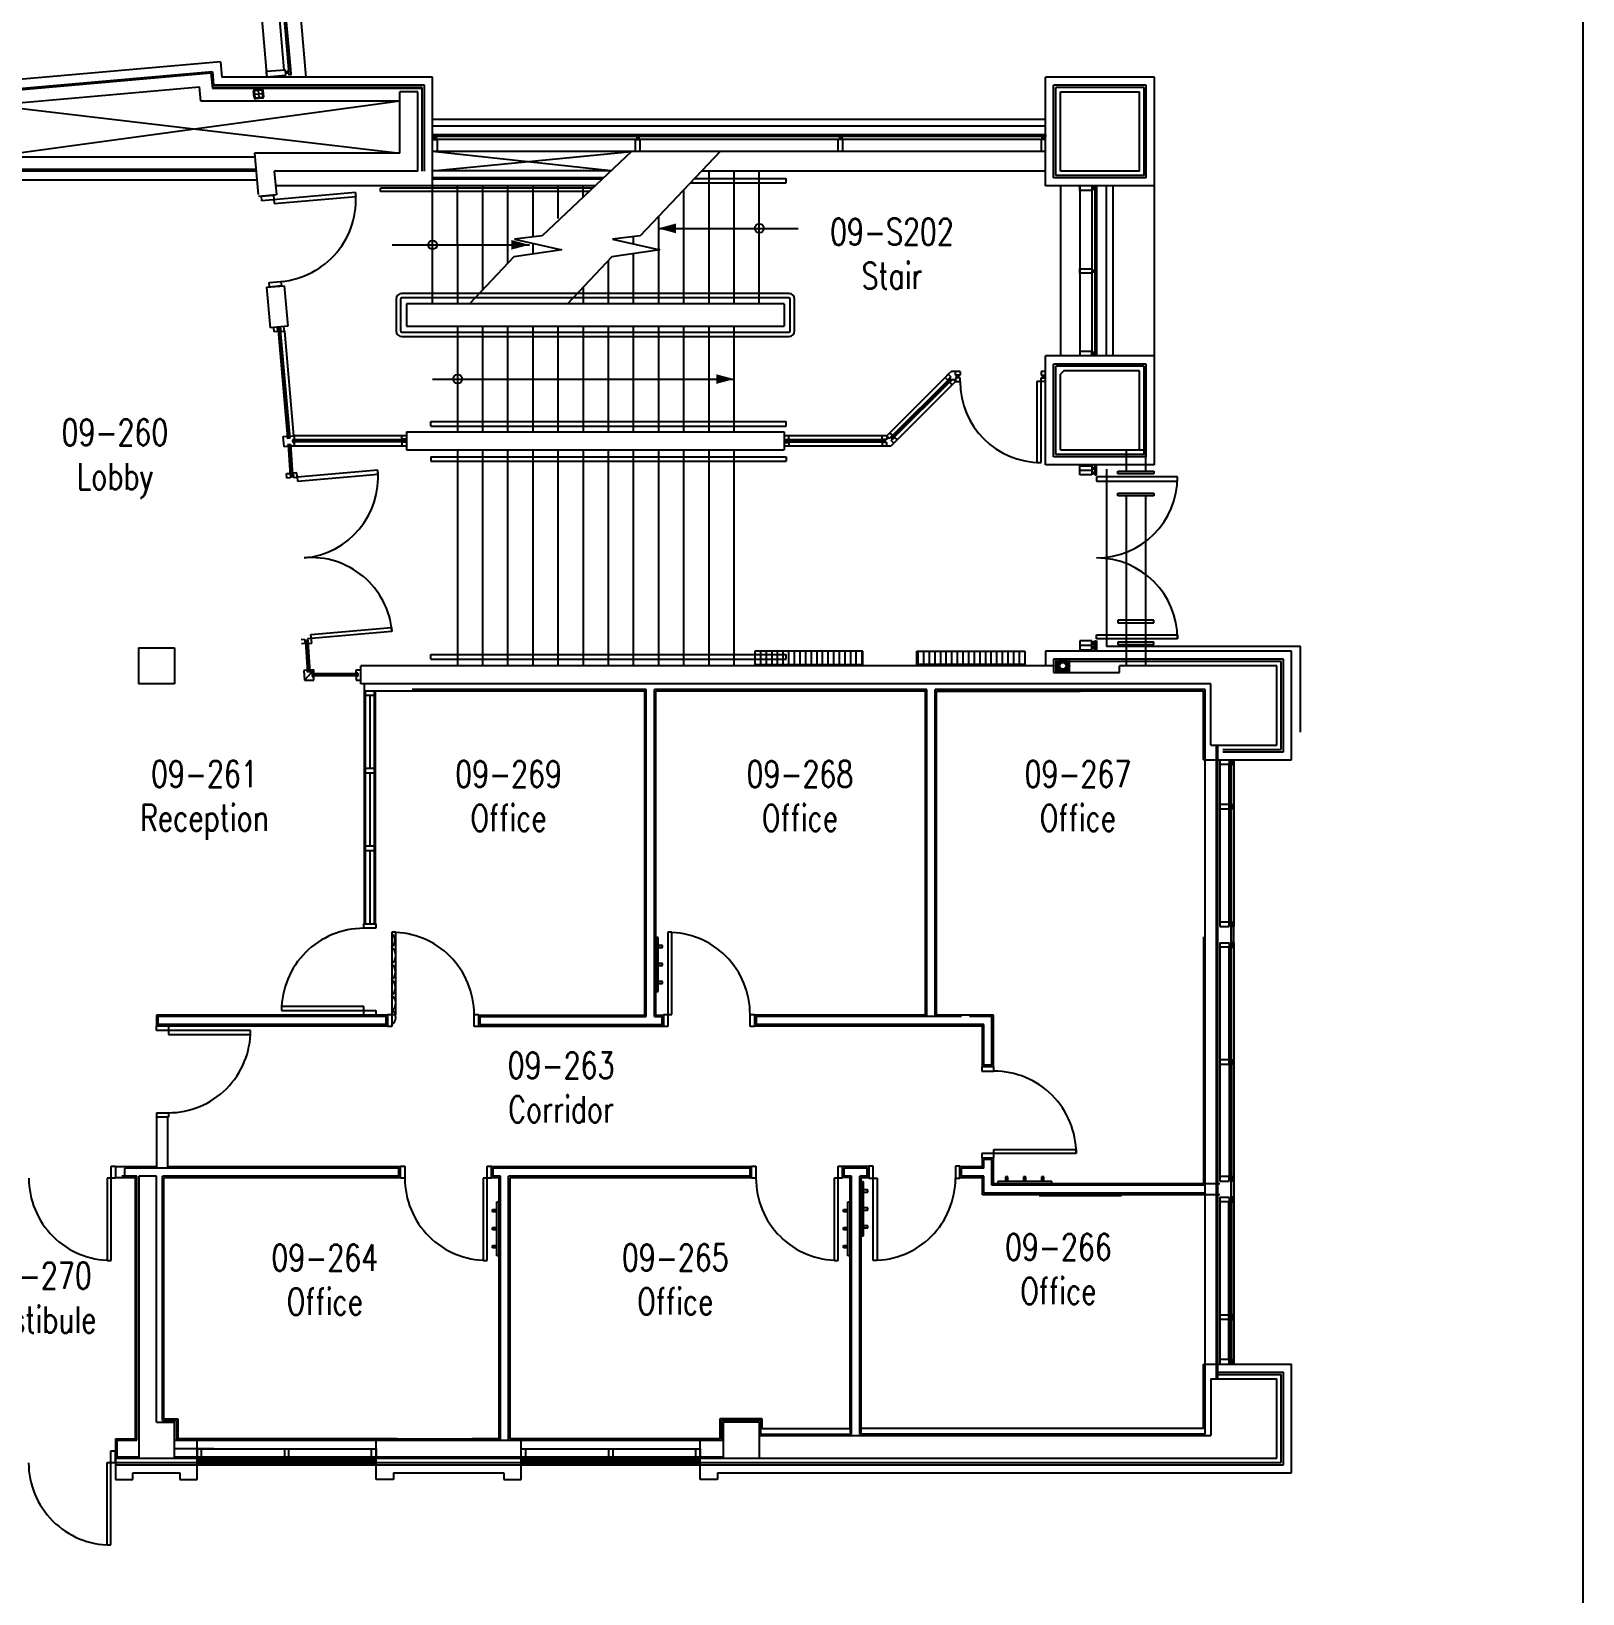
# Model space of a CAD drawing. Extents: x 11182 to 734459, y -1391328 to 152085.
# Drawn here: x 253243 to 270490, y -944447 to -927080 of the extents above; entities that cross this region are included whole.
import ezdxf
from ezdxf.enums import TextEntityAlignment as Align

# ---------------------------------------------------------------- set-up
doc = ezdxf.new("R2010")
doc.units = 0
doc.header["$LTSCALE"] = 500
doc.header["$MEASUREMENT"] = 0
doc.layers.add('0_Defpoints', color=106, linetype='CONTINUOUS', plot=False)
for name, color, linetype in [('0_room_data', 7, 'CONTINUOUS'), ('1_Wall_Exist', 251, 'CONTINUOUS'), ('3_Text', 7, 'CONTINUOUS')]:
    doc.layers.add(name, color=color, linetype=linetype)
doc.styles.add('1_200', font='simplex.shx', dxfattribs={"width": 0.75, "height": 460})

# ---------------------------------------------------------------- blocks, each defined once
blk = doc.blocks.new('room_data')
at = {"layer": '3_Text', "style": '1_200', "width": 0.75}
for tag, p in [('ROOMNUM', (0, 0)), ('ROOMUSE', (0, -575))]:
    blk.add_attdef(tag, text='', height=345, dxfattribs=at).set_placement(p, align=Align.MIDDLE_CENTER)

msp = doc.modelspace()

# ---------------------------------------------------------------- linework, layer by layer
at = {"layer": '0_Defpoints'}
msp.add_lwpolyline([(185465, -910295), (270490, -910295), (270490, -964525), (185465, -964525)], close=True, dxfattribs=at)
at = {"layer": '1_Wall_Exist'}
for p, q in [((255400, -922317), (255862, -927589)), ((255596, -922319), (256051, -927508)), ((255649, -922314), (256104, -927504)), ((255668, -922313), (256123, -927502)), ((255831, -922280), (256296, -927589)), ((255347, -927421), (252529, -927668)), ((255347, -927421), (255362, -927589)), ((255256, -927530), (252637, -927759)), ((255241, -927547), (252654, -927773)), ((255241, -927547), (255256, -927717)), ((255256, -927530), (255269, -927679)), ((257704, -927589), (255362, -927589)), ((255857, -927525), (256066, -927507)), ((255863, -927589), (255857, -927525)), ((256071, -927570), (255863, -927589)), ((256066, -927507), (256071, -927570)), ((256068, -927531), (256106, -927527)), ((256070, -927547), (256107, -927543)), ((256104, -927504), (256123, -927502)), ((256110, -927567), (256104, -927504)), ((256129, -927565), (256110, -927567)), ((256123, -927502), (256129, -927565)), ((257704, -928799), (257704, -927589)), ((264518, -928799), (264518, -927589)), ((265728, -927589), (264518, -927589)), ((265728, -931899), (265728, -927589)), ((252806, -927901), (255114, -927699)), ((255127, -927857), (255114, -927699)), ((257589, -927704), (255255, -927704)), ((257589, -927717), (255256, -927717)), ((257614, -927679), (255269, -927679)), ((255722, -927818), (255715, -927743)), ((255731, -927818), (255724, -927743)), ((255727, -927729), (255803, -927722)), ((255728, -927738), (255803, -927731)), ((255728, -927780), (255811, -927773)), ((255766, -927735), (255773, -927818)), ((255808, -927735), (255815, -927810)), ((255817, -927735), (255824, -927810)), ((257339, -928434), (257339, -927754)), ((257539, -927754), (257339, -927754)), ((257539, -928634), (257539, -927754)), ((257589, -928634), (257589, -927704)), ((257614, -928634), (257614, -927679)), ((264608, -928709), (264608, -927679)), ((265638, -927679), (264608, -927679)), ((264633, -928684), (264633, -927704)), ((265613, -927704), (264633, -927704)), ((264683, -928634), (264683, -927754)), ((264683, -927754), (265563, -927754)), ((265563, -928634), (265563, -927754)), ((265613, -928684), (265613, -927704)), ((265638, -928709), (265638, -927679)), ((252806, -927901), (257339, -928434)), ((257339, -927857), (252855, -928468)), ((257339, -927857), (255127, -927857)), ((255811, -927815), (255736, -927822)), ((255811, -927824), (255736, -927831)), ((264518, -928062), (257704, -928062)), ((264518, -928135), (257704, -928135)), ((264518, -928231), (257704, -928231)), ((257754, -928231), (257704, -928231)), ((264518, -928250), (257704, -928250)), ((264518, -928284), (257704, -928284)), ((257704, -928284), (257754, -928284)), ((257722, -928284), (257722, -928250)), ((257735, -928250), (257735, -928284)), ((257742, -928255), (257742, -928261)), ((257742, -928274), (257742, -928280)), ((257743, -928261), (257743, -928274)), ((257754, -928250), (257754, -928231)), ((257754, -928284), (257754, -928416)), ((260009, -928231), (259959, -928231)), ((259959, -928231), (259959, -928250)), ((259959, -928284), (260009, -928284)), ((259959, -928416), (259959, -928284)), ((259977, -928284), (259977, -928250)), ((259990, -928250), (259990, -928284)), ((259996, -928255), (259996, -928261)), ((259996, -928274), (259996, -928280)), ((259997, -928261), (259997, -928274)), ((260009, -928250), (260009, -928231)), ((260009, -928284), (260009, -928416)), ((262213, -928231), (262213, -928250)), ((262213, -928416), (262213, -928284)), ((262232, -928284), (262232, -928250)), ((262244, -928250), (262244, -928284)), ((262251, -928255), (262251, -928261)), ((262251, -928274), (262251, -928280)), ((262252, -928261), (262252, -928274)), ((262263, -928250), (262263, -928231)), ((262263, -928284), (262263, -928416)), ((264468, -928250), (264468, -928231)), ((264468, -928284), (264468, -928416)), ((264479, -928261), (264479, -928274)), ((264480, -928255), (264480, -928261)), ((264480, -928274), (264480, -928280)), ((264487, -928250), (264487, -928284)), ((264499, -928284), (264499, -928250)), ((264518, -928231), (264518, -928250)), ((264518, -928416), (264518, -928284)), ((255726, -928434), (255767, -928893)), ((257339, -928434), (255726, -928434)), ((264518, -928416), (257704, -928416)), ((257754, -928416), (257704, -928416)), ((259686, -928633), (257704, -928417)), ((257704, -928633), (259917, -928417)), ((259917, -928417), (258921, -929352)), ((260009, -928416), (259959, -928416)), ((260900, -928417), (260011, -929353)), ((255752, -928634), (252713, -928634)), ((255752, -928618), (252728, -928618)), ((255730, -928478), (252856, -928478)), ((257539, -928634), (255945, -928634)), ((255945, -928634), (255968, -928899)), ((259686, -928633), (257704, -928633)), ((264518, -928634), (260694, -928634)), ((260778, -930109), (260778, -928634)), ((261057, -930109), (261057, -928634)), ((261336, -930109), (261336, -928634)), ((265563, -928634), (264683, -928634)), ((255753, -928734), (252622, -928734)), ((259510, -928799), (255959, -928799)), ((259605, -928710), (257704, -928710)), ((259591, -928723), (257704, -928723)), ((257704, -930109), (257704, -928799)), ((257984, -930109), (257983, -928799)), ((258263, -929951), (258263, -928799)), ((258542, -929656), (258542, -928799)), ((258821, -929365), (258821, -928799)), ((259101, -929162), (259101, -928799)), ((259380, -928921), (259380, -928799)), ((260569, -928766), (261636, -928766)), ((260616, -928716), (261636, -928716)), ((261636, -928766), (261636, -928716)), ((265728, -928799), (264518, -928799)), ((265638, -928709), (264608, -928709)), ((265613, -928684), (264633, -928684)), ((264683, -928799), (264683, -930689)), ((264900, -928799), (264900, -930689)), ((264900, -928849), (264900, -928799)), ((265033, -928799), (265033, -930682)), ((265033, -928799), (265033, -928849)), ((265033, -928817), (265066, -928817)), ((265066, -928799), (265066, -930658)), ((265066, -928799), (265066, -928849)), ((265085, -928799), (265085, -930689)), ((265085, -928799), (265085, -930689)), ((265085, -928849), (265085, -928799)), ((265194, -928799), (265194, -930689)), ((265267, -928799), (265267, -930689)), ((255968, -928899), (255769, -928916)), ((255802, -928913), (255935, -928901)), ((255806, -928963), (255802, -928913)), ((256849, -928871), (255806, -928963)), ((255935, -928901), (255943, -928996)), ((255943, -928996), (256853, -928916)), ((256853, -928916), (256849, -928871)), ((259484, -928823), (257124, -928823)), ((257124, -928862), (257124, -928823)), ((259442, -928862), (257124, -928862)), ((260498, -930109), (260498, -928840)), ((265033, -928849), (264900, -928849)), ((265066, -928830), (265033, -928830)), ((265042, -928836), (265036, -928836)), ((265055, -928837), (265042, -928837)), ((265061, -928836), (265055, -928836)), ((265066, -928849), (265085, -928849)), ((260219, -930109), (260219, -929134)), ((260219, -929271), (261770, -929271)), ((257254, -929454), (258781, -929454)), ((259141, -929508), (258608, -929587)), ((258921, -929352), (258616, -929390)), ((258616, -929390), (259141, -929508)), ((258821, -929556), (258821, -929436)), ((260231, -929509), (259698, -929588)), ((260011, -929353), (259706, -929391)), ((259706, -929391), (260231, -929509)), ((259939, -929443), (259939, -929362)), ((258608, -929587), (258113, -930109)), ((259698, -929588), (259204, -930109)), ((259660, -930109), (259660, -929628)), ((259939, -930109), (259939, -929552)), ((255886, -929873), (256018, -929862)), ((256018, -929862), (256023, -929911)), ((264900, -929769), (264900, -929719)), ((264900, -929719), (265033, -929719)), ((265033, -929769), (264900, -929769)), ((265033, -929719), (265033, -929769)), ((265033, -929737), (265066, -929737)), ((265066, -929750), (265033, -929750)), ((265042, -929756), (265036, -929756)), ((265055, -929757), (265042, -929757)), ((265061, -929756), (265055, -929756)), ((265085, -929719), (265066, -929719)), ((265066, -929719), (265066, -929769)), ((265066, -929769), (265085, -929769)), ((265085, -929769), (265085, -929719)), ((255857, -929926), (256056, -929909)), ((255857, -929926), (255897, -930376)), ((255890, -929923), (255886, -929873)), ((256023, -929911), (255890, -929923)), ((256056, -929909), (256096, -930359)), ((261664, -929994), (257364, -929994)), ((259381, -930109), (259381, -929923)), ((257299, -930059), (257299, -930409)), ((257349, -930059), (257349, -930409)), ((261664, -930044), (257364, -930044)), ((261614, -930109), (257414, -930109)), ((257414, -930109), (257414, -930359)), ((261614, -930109), (261614, -930359)), ((261679, -930409), (261679, -930059)), ((261729, -930409), (261729, -930059)), ((256096, -930359), (255897, -930376)), ((255943, -930422), (255939, -930372)), ((255978, -930369), (255982, -930419)), ((256013, -930385), (255980, -930387)), ((256011, -930366), (256016, -930416)), ((256014, -930397), (256013, -930385)), ((256057, -930412), (256052, -930362)), ((257414, -930359), (261614, -930359)), ((257984, -931534), (257984, -930359)), ((258263, -931534), (258263, -930359)), ((258542, -931534), (258542, -930359)), ((258822, -931534), (258822, -930359)), ((259101, -931534), (259101, -930359)), ((259381, -931534), (259381, -930359)), ((259660, -931534), (259660, -930359)), ((259939, -931534), (259939, -930359)), ((260219, -931534), (260219, -930359)), ((260498, -931534), (260498, -930359)), ((260778, -931534), (260778, -930359)), ((261056, -931534), (261056, -930359)), ((255982, -930419), (255943, -930422)), ((255980, -930387), (255981, -930400)), ((255981, -930400), (256014, -930397)), ((255986, -930406), (255992, -930405)), ((255986, -930406), (256090, -931600)), ((255992, -930406), (256005, -930405)), ((255992, -930406), (256097, -931600)), ((256005, -930404), (256011, -930404)), ((256005, -930405), (256109, -931599)), ((256011, -930404), (256116, -931598)), ((256016, -930416), (256057, -930412)), ((256057, -930412), (256158, -931576)), ((257364, -930424), (261664, -930424)), ((257364, -930474), (261664, -930474)), ((265728, -930689), (264518, -930689)), ((264518, -931899), (264518, -930689)), ((265033, -930639), (264900, -930639)), ((264900, -930639), (264900, -930689)), ((265033, -930689), (265033, -930639)), ((265066, -930657), (265033, -930657)), ((265033, -930670), (265066, -930670)), ((265042, -930651), (265036, -930651)), ((265055, -930650), (265042, -930650)), ((265061, -930651), (265055, -930651)), ((265066, -930689), (265066, -930639)), ((265066, -930639), (265085, -930639)), ((265085, -930639), (265085, -930689)), ((263435, -930895), (262753, -931577)), ((263402, -930928), (263437, -930893)), ((263437, -930893), (263471, -930860)), ((263437, -930893), (263466, -930922)), ((263568, -930860), (263471, -930860)), ((263518, -930901), (263518, -930860)), ((263568, -930901), (263518, -930901)), ((263530, -930910), (263530, -930904)), ((263536, -930934), (263536, -930901)), ((263549, -930901), (263549, -930934)), ((263568, -930860), (263568, -930901)), ((264518, -930860), (264468, -930860)), ((264468, -930860), (264468, -930901)), ((264468, -930901), (264518, -930901)), ((264486, -930901), (264486, -930934)), ((264499, -930934), (264499, -930901)), ((264608, -931809), (264608, -930779)), ((265638, -930779), (264608, -930779)), ((264633, -931784), (264633, -930804)), ((265613, -930804), (264633, -930804)), ((264721, -930854), (264683, -930892)), ((264683, -931734), (264683, -930892)), ((265563, -930854), (264721, -930854)), ((265563, -931734), (265563, -930854)), ((265613, -931784), (265613, -930804)), ((265638, -931809), (265638, -930779)), ((257704, -930946), (261057, -930946)), ((263518, -930974), (262800, -931691)), ((263442, -930951), (262811, -931582)), ((263446, -930955), (262815, -931587)), ((263455, -930964), (262824, -931595)), ((263460, -930969), (262829, -931600)), ((263431, -930957), (263402, -930928)), ((263466, -930922), (263431, -930957)), ((263446, -930955), (263442, -930951)), ((263444, -930944), (263453, -930935)), ((263468, -930968), (263444, -930944)), ((263455, -930965), (263446, -930956)), ((263453, -930935), (263477, -930959)), ((263490, -930946), (263455, -930981)), ((263460, -930969), (263455, -930964)), ((263455, -930981), (263482, -931009)), ((263482, -931009), (263518, -930974)), ((263518, -930974), (263490, -930946)), ((263568, -930934), (263518, -930934)), ((263518, -930934), (263518, -930974)), ((263518, -930974), (263568, -930974)), ((263529, -930923), (263529, -930910)), ((263530, -930929), (263530, -930923)), ((263568, -930974), (263568, -930934)), ((264518, -930974), (264423, -930974)), ((264423, -930974), (264423, -931874)), ((264468, -930934), (264518, -930934)), ((264468, -931874), (264468, -930934)), ((257684, -931469), (257684, -931419)), ((257684, -931419), (261636, -931419)), ((261636, -931469), (261636, -931419)), ((256045, -931586), (256086, -931582)), ((256055, -931700), (256045, -931586)), ((256086, -931582), (256087, -931601)), ((256087, -931601), (256121, -931598)), ((256109, -931598), (256097, -931599)), ((256116, -931598), (256109, -931599)), ((256119, -931579), (256158, -931576)), ((256121, -931598), (256119, -931579)), ((257414, -931576), (256158, -931576)), ((256168, -931617), (256168, -931576)), ((257364, -931615), (257364, -931576)), ((257414, -931534), (257414, -931734)), ((257414, -931534), (261614, -931534)), ((257684, -931469), (261636, -931469)), ((261614, -931534), (261614, -931734)), ((262753, -931577), (261614, -931577)), ((261664, -931618), (261664, -931577)), ((262703, -931617), (262703, -931577)), ((262753, -931577), (262781, -931605)), ((262753, -931577), (262753, -931617)), ((262781, -931605), (262816, -931570)), ((262816, -931570), (262788, -931542)), ((262794, -931592), (262803, -931583)), ((262818, -931616), (262794, -931592)), ((262803, -931583), (262827, -931607)), ((262804, -931629), (262840, -931594)), ((262811, -931582), (262815, -931587)), ((262816, -931586), (262825, -931595)), ((262824, -931595), (262829, -931600)), ((262840, -931594), (262869, -931623)), ((256094, -931696), (256055, -931700)), ((256126, -931675), (256092, -931678)), ((256092, -931678), (256094, -931696)), ((256098, -931677), (256121, -932013)), ((256116, -931677), (256104, -931678)), ((256105, -931678), (256127, -932013)), ((256117, -931676), (256140, -932012)), ((256124, -931675), (256146, -932011)), ((256127, -931693), (256126, -931675)), ((256168, -931690), (256127, -931693)), ((256168, -931617), (256150, -931617)), ((256150, -931617), (256150, -931650)), ((257376, -931620), (256150, -931620)), ((257375, -931626), (256150, -931626)), ((257375, -931639), (256150, -931639)), ((257376, -931645), (256150, -931645)), ((256150, -931650), (256168, -931650)), ((256151, -931639), (256151, -931626)), ((256168, -931690), (256168, -931650)), ((257414, -931690), (256168, -931690)), ((256168, -931690), (256168, -931690)), ((256168, -931690), (256168, -931690)), ((257414, -931615), (257364, -931615)), ((257414, -931649), (257364, -931649)), ((257364, -931649), (257364, -931690)), ((257375, -931626), (257375, -931639)), ((257376, -931620), (257376, -931626)), ((257376, -931639), (257376, -931645)), ((257383, -931615), (257383, -931649)), ((257395, -931649), (257395, -931615)), ((257414, -931734), (261614, -931734)), ((257984, -934134), (257984, -931734)), ((258263, -934134), (258263, -931734)), ((258542, -934134), (258542, -931734)), ((258822, -934134), (258822, -931734)), ((259101, -934134), (259101, -931734)), ((259381, -934134), (259381, -931734)), ((259660, -934134), (259660, -931734)), ((259939, -934134), (259939, -931734)), ((260219, -934134), (260219, -931734)), ((260498, -934134), (260498, -931734)), ((260778, -934134), (260778, -931734)), ((261056, -934134), (261056, -931734)), ((261614, -931618), (261664, -931618)), ((261614, -931652), (261664, -931652)), ((262800, -931691), (261614, -931691)), ((261633, -931618), (261633, -931652)), ((261645, -931652), (261645, -931618)), ((262715, -931622), (261652, -931622)), ((261652, -931628), (261652, -931622)), ((262714, -931628), (261652, -931628)), ((262714, -931641), (261652, -931641)), ((261652, -931647), (261652, -931641)), ((262715, -931647), (261652, -931647)), ((261653, -931641), (261653, -931628)), ((261664, -931652), (261664, -931691)), ((262753, -931617), (262703, -931617)), ((262753, -931650), (262703, -931650)), ((262703, -931650), (262703, -931691)), ((262714, -931628), (262714, -931641)), ((262715, -931622), (262715, -931628)), ((262715, -931641), (262715, -931647)), ((262721, -931617), (262721, -931650)), ((262734, -931650), (262734, -931617)), ((262753, -931691), (262753, -931650)), ((262869, -931623), (262800, -931691)), ((262833, -931658), (262804, -931629)), ((264683, -931734), (265632, -931734)), ((265413, -931734), (265413, -931971)), ((265632, -931971), (265632, -931734)), ((257684, -931809), (257684, -931859)), ((257684, -931809), (261636, -931809)), ((257684, -931859), (261636, -931859)), ((261636, -931809), (261636, -931859)), ((264423, -931874), (264468, -931874)), ((265728, -931899), (264518, -931899)), ((265638, -931809), (264608, -931809)), ((265613, -931784), (264633, -931784)), ((264901, -931911), (265034, -931911)), ((264901, -932011), (264901, -931911)), ((265034, -931911), (265034, -932011)), ((265034, -931929), (265067, -931929)), ((265067, -931942), (265034, -931942)), ((265086, -931911), (265067, -931911)), ((265067, -931911), (265067, -932011)), ((265086, -932011), (265086, -931911)), ((256081, -931997), (256120, -931994)), ((256085, -932047), (256081, -931997)), ((256124, -932044), (256085, -932047)), ((256120, -931994), (256124, -932044)), ((256155, -932009), (256122, -932012)), ((256123, -932025), (256156, -932022)), ((256128, -932031), (256134, -932030)), ((256135, -932031), (256147, -932030)), ((256147, -932029), (256153, -932029)), ((256194, -931987), (256153, -931991)), ((256153, -931991), (256158, -932041)), ((256158, -932041), (256199, -932037)), ((256199, -932037), (256194, -931987)), ((257096, -931959), (256199, -932037)), ((256199, -932037), (256203, -932082)), ((256203, -932082), (257100, -932003)), ((257100, -932003), (257096, -931959)), ((265034, -931961), (264901, -931961)), ((265034, -932011), (264901, -932011)), ((265034, -931979), (265067, -931979)), ((265067, -931992), (265034, -931992)), ((265043, -931948), (265037, -931948)), ((265043, -931998), (265037, -931998)), ((265056, -931949), (265043, -931949)), ((265056, -931999), (265043, -931999)), ((265062, -931948), (265056, -931948)), ((265062, -931998), (265056, -931998)), ((265067, -931961), (265086, -931961)), ((265067, -932011), (265086, -932011)), ((265086, -932034), (265086, -932079)), ((265986, -932034), (265086, -932034)), ((265086, -932079), (265986, -932079)), ((265197, -931949), (265197, -933919)), ((265322, -931971), (265722, -931971)), ((265322, -931999), (265322, -931971)), ((265722, -931999), (265322, -931999)), ((265722, -931971), (265722, -931999)), ((265986, -932079), (265986, -932034)), ((265322, -932214), (265722, -932214)), ((265322, -932242), (265322, -932214)), ((265722, -932242), (265322, -932242)), ((265413, -932242), (265413, -934134)), ((265632, -934134), (265632, -932242)), ((265722, -932214), (265722, -932242)), ((265722, -933626), (265322, -933626)), ((265322, -933626), (265322, -933654)), ((265322, -933654), (265722, -933654)), ((265722, -933654), (265722, -933626)), ((256243, -933840), (256282, -933837)), ((256282, -933837), (256286, -933886)), ((256317, -933852), (256284, -933855)), ((257253, -933752), (256315, -933834)), ((256315, -933834), (256320, -933884)), ((256352, -933785), (257249, -933707)), ((256361, -933880), (256352, -933785)), ((257249, -933707), (257253, -933752)), ((264901, -933857), (264901, -933957)), ((265034, -933857), (264901, -933857)), ((265034, -933957), (265034, -933857)), ((265067, -933957), (265067, -933857)), ((265067, -933857), (265086, -933857)), ((265086, -933834), (265086, -933789)), ((265086, -933789), (265986, -933789)), ((265986, -933834), (265086, -933834)), ((265086, -933857), (265086, -933957)), ((265986, -933789), (265986, -933834)), ((254434, -933934), (254834, -933934)), ((254434, -933934), (254434, -934334)), ((254834, -933934), (254834, -934334)), ((256286, -933886), (256247, -933890)), ((256285, -933868), (256318, -933865)), ((256290, -933874), (256296, -933873)), ((256291, -933867), (256313, -934203)), ((256296, -933874), (256309, -933873)), ((256297, -933868), (256319, -934203)), ((256309, -933872), (256315, -933872)), ((256310, -933866), (256332, -934202)), ((256316, -933865), (256338, -934201)), ((256320, -933884), (256361, -933880)), ((257684, -934059), (257684, -934009)), ((257684, -934009), (261636, -934009)), ((262487, -933969), (261287, -933969)), ((261287, -933969), (261287, -934119)), ((261290, -934119), (261290, -933969)), ((261353, -934119), (261353, -933969)), ((261415, -934119), (261415, -933969)), ((261478, -934119), (261478, -933969)), ((261540, -934119), (261540, -933969)), ((261603, -934119), (261603, -933969)), ((261636, -934059), (261636, -934009)), ((261665, -934119), (261665, -933969)), ((261728, -934119), (261728, -933969)), ((261790, -934119), (261790, -933969)), ((261853, -934119), (261853, -933969)), ((261915, -934119), (261915, -933969)), ((261978, -934119), (261978, -933969)), ((262040, -934119), (262040, -933969)), ((262103, -934119), (262103, -933969)), ((262165, -934119), (262165, -933969)), ((262228, -934119), (262228, -933969)), ((262290, -934119), (262290, -933969)), ((262353, -934119), (262353, -933969)), ((262415, -934119), (262415, -933969)), ((262478, -934119), (262478, -933969)), ((262487, -934119), (262487, -933969)), ((263087, -934119), (263087, -933969)), ((263087, -933969), (264287, -933969)), ((263103, -934119), (263103, -933969)), ((263165, -934119), (263165, -933969)), ((263228, -934119), (263228, -933969)), ((263290, -934119), (263290, -933969)), ((263353, -934119), (263353, -933969)), ((263415, -934119), (263415, -933969)), ((263478, -934119), (263478, -933969)), ((263540, -934119), (263540, -933969)), ((263603, -934119), (263603, -933969)), ((263665, -934119), (263665, -933969)), ((263728, -934119), (263728, -933969)), ((263790, -934119), (263790, -933969)), ((263853, -934119), (263853, -933969)), ((263915, -934119), (263915, -933969)), ((263978, -934119), (263978, -933969)), ((264040, -934119), (264040, -933969)), ((264103, -934119), (264103, -933969)), ((264165, -934119), (264165, -933969)), ((264228, -934119), (264228, -933969)), ((264287, -933969), (264287, -934119)), ((267254, -933969), (264518, -933969)), ((264518, -933969), (264518, -934134)), ((265034, -933907), (264901, -933907)), ((264901, -933957), (265034, -933957)), ((265067, -933875), (265034, -933875)), ((265034, -933888), (265067, -933888)), ((265067, -933925), (265034, -933925)), ((265034, -933938), (265067, -933938)), ((265043, -933869), (265037, -933869)), ((265043, -933919), (265037, -933919)), ((265056, -933868), (265043, -933868)), ((265056, -933918), (265043, -933918)), ((265062, -933869), (265056, -933869)), ((265062, -933919), (265056, -933919)), ((265067, -933907), (265086, -933907)), ((265086, -933957), (265067, -933957)), ((267354, -933919), (265197, -933919)), ((265722, -933869), (265322, -933869)), ((265322, -933869), (265322, -933897)), ((265322, -933897), (265722, -933897)), ((265722, -933897), (265722, -933869)), ((267254, -935179), (267254, -933969)), ((267354, -934869), (267354, -933919)), ((256312, -934183), (256272, -934187)), ((256272, -934187), (256281, -934291)), ((256386, -934177), (256281, -934291)), ((256313, -934202), (256312, -934183)), ((256347, -934199), (256313, -934202)), ((256317, -934195), (256324, -934194)), ((256324, -934193), (256336, -934192)), ((256336, -934193), (256343, -934193)), ((256386, -934177), (256345, -934180)), ((256345, -934180), (256347, -934199)), ((256386, -934218), (256386, -934177)), ((256855, -934216), (256855, -934177)), ((256855, -934177), (256905, -934177)), ((256905, -934334), (256905, -934134)), ((264607, -934134), (256905, -934134)), ((256905, -934291), (256905, -934177)), ((257684, -934059), (261636, -934059)), ((261287, -934119), (262487, -934119)), ((264287, -934119), (263087, -934119)), ((264607, -934134), (264607, -934209)), ((267164, -934059), (264608, -934059)), ((264608, -934059), (264608, -934134)), ((267139, -934084), (264633, -934084)), ((264633, -934084), (264633, -934134)), ((264634, -934059), (264634, -934209)), ((264784, -934209), (264784, -934059)), ((267089, -934134), (265342, -934134)), ((265342, -934209), (265342, -934134)), ((267089, -935014), (267089, -934134)), ((267139, -935064), (267139, -934084)), ((267164, -935089), (267164, -934059)), ((254834, -934334), (254434, -934334)), ((256281, -934291), (256386, -934291)), ((256386, -934218), (256367, -934218)), ((256367, -934218), (256367, -934251)), ((256367, -934251), (256386, -934251)), ((256867, -934221), (256373, -934221)), ((256866, -934227), (256373, -934227)), ((256374, -934227), (256374, -934221)), ((256374, -934246), (256374, -934240)), ((256867, -934240), (256374, -934240)), ((256867, -934246), (256374, -934246)), ((256375, -934240), (256375, -934227)), ((256386, -934291), (256386, -934251)), ((256874, -934216), (256855, -934216)), ((256874, -934249), (256855, -934249)), ((256855, -934249), (256855, -934291)), ((256855, -934291), (256905, -934291)), ((256866, -934227), (256866, -934240)), ((256867, -934221), (256867, -934227)), ((256867, -934240), (256867, -934246)), ((256874, -934216), (256874, -934249)), ((266356, -934334), (256905, -934334)), ((256944, -934334), (256944, -937001)), ((264607, -934209), (265342, -934209)), ((266356, -935014), (266356, -934334)), ((260064, -934414), (256944, -934414)), ((256954, -934414), (256954, -937001)), ((257056, -934464), (256954, -934464)), ((257005, -934464), (257005, -935276)), ((257056, -934414), (257056, -937001)), ((257066, -934414), (257066, -937001)), ((260080, -934398), (257478, -934398)), ((260064, -938015), (260064, -934414)), ((260080, -938031), (260080, -934398)), ((260170, -938031), (260170, -934398)), ((263200, -934398), (260170, -934398)), ((260186, -938015), (260186, -934414)), ((263184, -934414), (260186, -934414)), ((263184, -938015), (263184, -934414)), ((263200, -938031), (263200, -934398)), ((263290, -938031), (263290, -934398)), ((266292, -934398), (263290, -934398)), ((263306, -938015), (263306, -934414)), ((266276, -934414), (263306, -934414)), ((263306, -934414), (264905, -934414)), ((266276, -935179), (266276, -934414)), ((266292, -942675), (266292, -934398)), ((266356, -935014), (267089, -935014)), ((266419, -942059), (266419, -935014)), ((266432, -942059), (266432, -935014)), ((266489, -935064), (267139, -935064)), ((266276, -935179), (267254, -935179)), ((266457, -935179), (266457, -937031)), ((266558, -935229), (266457, -935229)), ((266489, -935089), (267164, -935089)), ((266558, -935179), (266558, -935229)), ((266558, -935197), (266592, -935197)), ((266592, -935210), (266558, -935210)), ((266561, -935686), (266561, -935216)), ((266568, -935216), (266561, -935216)), ((266568, -935686), (266568, -935216)), ((266580, -935217), (266568, -935217)), ((266580, -935686), (266580, -935216)), ((266587, -935216), (266580, -935216)), ((266587, -935686), (266587, -935216)), ((266592, -935179), (266592, -935229)), ((266592, -935229), (266611, -935229)), ((266611, -935179), (266611, -937031)), ((257056, -935276), (256954, -935276)), ((257056, -935326), (256954, -935326)), ((257005, -935326), (257005, -936138)), ((266558, -935673), (266457, -935673)), ((266457, -935723), (266558, -935723)), ((266558, -935723), (266558, -935673)), ((266592, -935692), (266558, -935692)), ((266558, -935705), (266592, -935705)), ((266568, -935686), (266561, -935686)), ((266561, -936993), (266561, -935711)), ((266568, -935711), (266561, -935711)), ((266580, -935685), (266568, -935685)), ((266568, -936993), (266568, -935711)), ((266580, -935712), (266568, -935712)), ((266587, -935686), (266580, -935686)), ((266580, -936993), (266580, -935711)), ((266587, -935711), (266580, -935711)), ((266587, -936993), (266587, -935711)), ((266592, -935723), (266592, -935673)), ((266592, -935673), (266611, -935673)), ((266611, -935723), (266592, -935723)), ((257056, -936138), (256954, -936138)), ((257056, -936188), (256954, -936188)), ((257005, -936188), (257006, -937001)), ((266558, -936981), (266457, -936981)), ((266558, -937031), (266558, -936981)), ((266592, -937031), (266592, -936981)), ((266592, -936981), (266611, -936981)), ((256939, -937051), (256939, -937001)), ((256939, -937001), (257072, -937001)), ((257072, -937051), (256939, -937051)), ((257072, -937001), (257072, -937051)), ((257252, -937095), (257252, -938142)), ((257297, -937095), (257252, -937095)), ((257297, -938009), (257297, -937095)), ((260211, -937154), (260186, -937154)), ((260186, -937154), (260186, -937754)), ((260211, -937754), (260211, -937154)), ((260320, -937095), (260320, -938142)), ((260365, -937095), (260320, -937095)), ((260365, -938009), (260365, -937095)), ((266276, -937147), (266276, -939890)), ((266457, -937031), (266558, -937031)), ((266592, -937000), (266558, -937000)), ((266558, -937012), (266592, -937012)), ((266568, -936993), (266561, -936993)), ((266580, -936992), (266568, -936992)), ((266585, -937014), (266579, -937014)), ((266579, -937014), (266579, -937225)), ((266587, -936993), (266580, -936993)), ((266585, -937225), (266585, -937014)), ((266611, -937031), (266592, -937031)), ((266611, -937216), (266611, -937022)), ((260261, -937241), (260211, -937241)), ((260211, -937266), (260261, -937266)), ((260261, -937266), (260261, -937241)), ((266457, -937211), (266457, -939861)), ((266457, -937211), (266558, -937211)), ((266558, -937261), (266457, -937261)), ((266558, -937211), (266558, -937261)), ((266558, -937230), (266592, -937230)), ((266592, -937242), (266558, -937242)), ((266561, -938523), (266561, -937249)), ((266568, -937249), (266561, -937249)), ((266568, -938523), (266568, -937249)), ((266580, -937250), (266568, -937250)), ((266579, -937225), (266585, -937225)), ((266580, -938523), (266580, -937249)), ((266587, -937249), (266580, -937249)), ((266587, -938523), (266587, -937249)), ((266611, -937211), (266592, -937211)), ((266592, -937211), (266592, -937261)), ((266592, -937261), (266611, -937261)), ((266611, -937211), (266611, -939861)), ((260261, -937441), (260211, -937441)), ((260211, -937466), (260261, -937466)), ((260261, -937466), (260261, -937441)), ((260261, -937641), (260211, -937641)), ((260211, -937666), (260261, -937666)), ((260261, -937666), (260261, -937641)), ((260186, -937754), (260211, -937754)), ((257202, -938015), (254634, -938015)), ((254634, -938015), (254634, -938137)), ((256939, -937920), (256025, -937920)), ((256025, -937920), (256025, -937965)), ((256025, -937965), (257072, -937965)), ((256939, -938015), (256939, -937920)), ((257072, -937965), (257072, -938015)), ((257202, -938009), (257297, -938009)), ((257202, -938142), (257202, -938009)), ((257202, -938015), (257202, -938137)), ((258166, -938009), (258216, -938009)), ((258166, -938142), (258166, -938009)), ((258216, -938009), (258216, -938142)), ((258216, -938015), (260064, -938015)), ((260186, -938015), (260270, -938015)), ((260186, -938015), (260270, -938015)), ((260270, -938009), (260365, -938009)), ((260270, -938142), (260270, -938009)), ((260270, -938015), (260270, -938137)), ((261234, -938009), (261284, -938009)), ((261234, -938142), (261234, -938009)), ((261284, -938009), (261284, -938142)), ((261284, -938015), (261284, -938137)), ((263184, -938015), (261284, -938015)), ((263939, -938015), (263306, -938015)), ((263939, -938589), (263939, -938015)), ((257202, -938137), (254634, -938137)), ((254634, -938187), (254634, -938137)), ((255681, -938187), (254634, -938187)), ((257186, -938031), (254650, -938031)), ((254650, -938031), (254650, -938121)), ((257186, -938121), (254650, -938121)), ((254767, -938137), (254767, -938232)), ((255681, -938232), (255681, -938187)), ((257186, -938031), (257186, -938121)), ((257252, -938142), (257202, -938142)), ((258216, -938142), (258166, -938142)), ((258216, -938137), (260270, -938137)), ((258232, -938031), (260080, -938031)), ((258232, -938121), (258232, -938031)), ((258232, -938121), (260254, -938121)), ((260170, -938031), (260254, -938031)), ((260254, -938031), (260254, -938121)), ((260320, -938142), (260270, -938142)), ((261284, -938142), (261234, -938142)), ((263817, -938137), (261284, -938137)), ((261300, -938031), (261300, -938121)), ((263583, -938031), (261300, -938031)), ((263833, -938121), (261300, -938121)), ((263923, -938031), (263673, -938031)), ((263817, -938589), (263817, -938137)), ((263833, -938573), (263833, -938121)), ((263923, -938573), (263923, -938031)), ((254767, -938232), (255681, -938232)), ((266558, -938511), (266457, -938511)), ((266558, -938561), (266558, -938511)), ((266592, -938530), (266558, -938530)), ((266558, -938542), (266592, -938542)), ((266568, -938523), (266561, -938523)), ((266580, -938522), (266568, -938522)), ((266587, -938523), (266580, -938523)), ((266592, -938561), (266592, -938511)), ((266592, -938511), (266611, -938511)), ((263945, -938589), (263812, -938589)), ((263812, -938589), (263812, -938639)), ((263812, -938639), (263945, -938639)), ((263923, -938573), (263833, -938573)), ((263945, -938639), (263945, -938589)), ((266457, -938561), (266558, -938561)), ((266561, -938549), (266561, -939823)), ((266568, -938549), (266561, -938549)), ((266568, -938549), (266568, -939823)), ((266580, -938550), (266568, -938550)), ((266580, -938549), (266580, -939823)), ((266587, -938549), (266580, -938549)), ((266587, -938549), (266587, -939823)), ((266611, -938561), (266592, -938561)), ((254634, -939101), (254634, -939701)), ((254634, -939101), (254767, -939101)), ((254767, -939151), (254634, -939151)), ((254756, -939151), (254756, -939701)), ((254767, -939101), (254767, -939151)), ((264859, -939553), (263812, -939553)), ((263812, -939553), (263812, -939603)), ((263945, -939603), (263945, -939508)), ((263945, -939508), (264859, -939508)), ((264859, -939508), (264859, -939553)), ((254130, -939695), (254180, -939695)), ((254130, -940742), (254130, -939695)), ((254180, -939695), (254180, -939828)), ((254634, -939701), (254180, -939701)), ((254282, -939807), (254282, -939717)), ((257330, -939717), (254282, -939717)), ((257346, -939701), (254756, -939701)), ((257330, -939807), (257330, -939717)), ((257346, -939828), (257346, -939695)), ((257346, -939695), (257396, -939695)), ((257346, -939823), (257346, -939701)), ((257396, -939695), (257396, -939828)), ((258310, -939695), (258360, -939695)), ((258310, -940742), (258310, -939695)), ((258360, -939695), (258360, -939828)), ((258360, -939823), (258360, -939701)), ((261249, -939701), (258360, -939701)), ((258376, -939807), (258376, -939717)), ((261233, -939717), (258376, -939717)), ((261233, -939807), (261233, -939717)), ((261249, -939828), (261249, -939695)), ((261249, -939695), (261299, -939695)), ((261249, -939823), (261249, -939700)), ((261299, -939695), (261299, -939828)), ((262213, -939695), (262263, -939695)), ((262213, -940742), (262213, -939695)), ((262263, -939695), (262263, -939828)), ((262553, -939700), (262263, -939700)), ((262263, -939823), (262263, -939701)), ((262279, -939806), (262279, -939716)), ((262537, -939716), (262279, -939716)), ((262537, -939807), (262537, -939716)), ((262603, -939695), (262553, -939695)), ((262553, -939695), (262553, -939828)), ((262553, -939823), (262553, -939700)), ((262603, -940742), (262603, -939695)), ((263567, -939695), (263517, -939695)), ((263517, -939695), (263517, -939828)), ((263567, -939828), (263567, -939695)), ((263567, -939823), (263567, -939701)), ((263817, -939701), (263567, -939701)), ((263583, -939807), (263583, -939717)), ((263833, -939717), (263583, -939717)), ((263812, -939603), (263945, -939603)), ((263817, -939701), (263817, -939603)), ((263923, -939619), (263833, -939619)), ((263833, -939717), (263833, -939619)), ((263923, -939906), (263923, -939619)), ((263939, -939890), (263939, -939603)), ((254180, -939828), (254085, -939828)), ((254085, -939828), (254085, -940742)), ((254402, -939823), (254180, -939823)), ((254362, -939807), (254251, -939807)), ((254418, -939807), (254282, -939807)), ((254402, -942726), (254402, -939823)), ((254418, -942742), (254418, -939807)), ((254637, -939807), (254437, -939807)), ((254437, -939807), (254437, -942939)), ((254637, -942539), (254637, -939807)), ((257330, -939807), (254701, -939807)), ((254701, -942520), (254701, -939807)), ((257346, -939823), (254717, -939823)), ((254717, -942504), (254717, -939823)), ((257396, -939828), (257346, -939828)), ((258360, -939828), (258265, -939828)), ((258265, -939828), (258265, -940742)), ((258444, -939823), (258360, -939823)), ((258460, -939807), (258376, -939807)), ((258444, -942726), (258444, -939823)), ((258460, -942742), (258460, -939807)), ((258550, -942742), (258550, -939807)), ((261233, -939807), (258550, -939807)), ((258566, -942726), (258566, -939823)), ((261249, -939823), (258566, -939823)), ((258566, -940737), (258566, -939823)), ((261299, -939828), (261249, -939828)), ((262263, -939828), (262168, -939828)), ((262168, -939828), (262168, -940742)), ((262347, -939822), (262263, -939822)), ((262363, -939806), (262279, -939806)), ((262347, -942609), (262347, -939822)), ((262363, -942675), (262363, -939806)), ((262453, -942675), (262453, -939807)), ((262537, -939807), (262453, -939807)), ((262469, -942609), (262469, -939823)), ((262553, -939823), (262469, -939823)), ((262494, -939870), (262469, -939870)), ((262469, -939870), (262469, -940470)), ((262494, -940470), (262494, -939870)), ((262553, -939828), (262648, -939828)), ((262648, -939828), (262648, -940742)), ((263517, -939828), (263567, -939828)), ((263817, -939823), (263567, -939823)), ((263833, -939807), (263583, -939807)), ((263817, -940012), (263817, -939823)), ((263833, -939996), (263833, -939807)), ((266292, -939906), (263923, -939906)), ((266457, -939890), (263939, -939890)), ((264587, -939865), (263987, -939865)), ((263987, -939865), (263987, -939890)), ((263987, -939890), (264587, -939890)), ((264100, -939815), (264075, -939815)), ((264075, -939815), (264075, -939865)), ((264100, -939865), (264100, -939815)), ((264300, -939815), (264275, -939815)), ((264275, -939815), (264275, -939865)), ((264300, -939865), (264300, -939815)), ((264500, -939815), (264475, -939815)), ((264475, -939815), (264475, -939865)), ((264500, -939865), (264500, -939815)), ((264587, -939890), (264587, -939865)), ((266558, -939811), (266457, -939811)), ((266457, -939861), (266558, -939861)), ((266558, -939861), (266558, -939811)), ((266592, -939830), (266558, -939830)), ((266558, -939842), (266592, -939842)), ((266568, -939823), (266561, -939823)), ((266580, -939822), (266568, -939822)), ((266585, -939844), (266579, -939844)), ((266579, -939844), (266579, -940055)), ((266587, -939823), (266580, -939823)), ((266585, -940055), (266585, -939844)), ((266592, -939861), (266592, -939811)), ((266592, -939811), (266611, -939811)), ((266611, -939861), (266592, -939861)), ((266611, -939852), (266611, -941894)), ((258419, -940690), (258419, -940090)), ((258419, -940090), (258444, -940090)), ((258444, -940090), (258444, -940690)), ((262322, -940690), (262322, -940090)), ((262322, -940090), (262347, -940090)), ((262347, -940090), (262347, -940690)), ((262544, -939957), (262494, -939957)), ((262494, -939982), (262544, -939982)), ((262544, -939982), (262544, -939957)), ((266457, -940012), (263817, -940012)), ((266292, -939996), (263833, -939996)), ((264447, -940019), (265361, -940019)), ((266457, -940041), (266558, -940041)), ((266457, -940041), (266457, -941894)), ((266558, -940091), (266457, -940091)), ((266554, -940091), (266554, -941844)), ((266558, -940041), (266558, -940091)), ((266558, -940060), (266592, -940060)), ((266592, -940072), (266558, -940072)), ((266562, -940079), (266562, -941361)), ((266568, -940079), (266562, -940079)), ((266568, -940079), (266568, -941361)), ((266581, -940080), (266568, -940080)), ((266579, -940055), (266585, -940055)), ((266581, -940079), (266581, -941361)), ((266587, -940079), (266581, -940079)), ((266587, -940079), (266587, -941361)), ((266611, -940041), (266592, -940041)), ((266592, -940041), (266592, -940091)), ((266592, -940091), (266611, -940091)), ((258369, -940202), (258369, -940177)), ((258369, -940177), (258419, -940177)), ((258419, -940202), (258369, -940202)), ((262272, -940202), (262272, -940177)), ((262272, -940177), (262322, -940177)), ((262322, -940202), (262272, -940202)), ((262544, -940157), (262494, -940157)), ((262494, -940182), (262544, -940182)), ((262544, -940182), (262544, -940157)), ((258369, -940402), (258369, -940377)), ((258369, -940377), (258419, -940377)), ((258419, -940402), (258369, -940402)), ((262272, -940402), (262272, -940377)), ((262272, -940377), (262322, -940377)), ((262322, -940402), (262272, -940402)), ((262544, -940357), (262494, -940357)), ((262494, -940382), (262544, -940382)), ((262544, -940382), (262544, -940357)), ((258369, -940602), (258369, -940577)), ((258369, -940577), (258419, -940577)), ((258419, -940602), (258369, -940602)), ((262272, -940602), (262272, -940577)), ((262272, -940577), (262322, -940577)), ((262322, -940602), (262272, -940602)), ((262469, -940470), (262494, -940470)), ((262469, -941695), (262469, -940495)), ((254085, -940742), (254130, -940742)), ((258265, -940742), (258310, -940742)), ((258444, -940690), (258419, -940690)), ((258460, -940662), (258460, -940637)), ((262168, -940742), (262213, -940742)), ((262347, -940690), (262322, -940690)), ((262648, -940742), (262603, -940742)), ((258444, -940897), (258444, -942726)), ((258566, -942726), (258566, -940897)), ((262347, -940830), (262347, -942659)), ((266457, -941349), (266558, -941349)), ((266558, -941399), (266457, -941399)), ((266558, -941349), (266558, -941399)), ((266558, -941367), (266592, -941367)), ((266592, -941380), (266558, -941380)), ((266568, -941361), (266562, -941361)), ((266562, -941386), (266562, -941856)), ((266568, -941386), (266562, -941386)), ((266581, -941360), (266568, -941360)), ((266568, -941386), (266568, -941856)), ((266581, -941387), (266568, -941387)), ((266587, -941361), (266581, -941361)), ((266581, -941386), (266581, -941856)), ((266587, -941386), (266581, -941386)), ((266587, -941386), (266587, -941856)), ((266611, -941349), (266592, -941349)), ((266592, -941349), (266592, -941399)), ((266592, -941399), (266611, -941399)), ((262469, -942659), (262469, -941744)), ((266558, -941844), (266457, -941844)), ((266558, -941894), (266558, -941844)), ((266592, -941894), (266592, -941844)), ((266592, -941844), (266611, -941844)), ((266276, -942609), (266276, -941894)), ((266276, -941894), (267254, -941894)), ((266432, -941984), (267164, -941984)), ((266432, -942009), (267139, -942009)), ((266592, -941862), (266558, -941862)), ((266558, -941875), (266592, -941875)), ((266568, -941856), (266562, -941856)), ((266581, -941855), (266568, -941855)), ((266587, -941856), (266581, -941856)), ((267139, -942989), (267139, -942009)), ((267164, -943014), (267164, -941984)), ((267254, -943104), (267254, -941894)), ((266356, -942059), (267089, -942059)), ((266356, -942059), (266356, -942689)), ((267089, -942939), (267089, -942059)), ((254637, -942539), (254837, -942539)), ((254701, -942520), (254856, -942520)), ((254717, -942504), (254872, -942504)), ((254837, -942939), (254837, -942539)), ((254856, -942520), (254856, -942742)), ((254872, -942504), (254872, -942726)), ((261369, -942504), (260899, -942504)), ((260899, -942504), (260899, -942726)), ((261353, -942520), (260915, -942520)), ((260915, -942520), (260915, -942742)), ((261334, -942539), (260934, -942539)), ((260934, -942539), (260934, -942939)), ((261334, -942539), (261334, -942939)), ((261353, -942675), (261353, -942520)), ((261369, -942609), (261369, -942504)), ((261334, -942689), (266356, -942689)), ((261353, -942675), (262363, -942675)), ((261369, -942609), (262347, -942609)), ((266292, -942675), (262453, -942675)), ((266276, -942609), (262469, -942609)), ((254127, -943905), (254127, -942858)), ((254127, -942858), (254177, -942858)), ((254177, -942858), (254177, -942991)), ((254180, -942726), (254402, -942726)), ((254180, -942726), (254180, -943179)), ((254196, -942742), (254196, -942926)), ((254196, -942742), (254418, -942742)), ((254837, -942742), (260934, -942742)), ((254837, -942834), (255273, -942834)), ((254872, -942726), (255087, -942726)), ((257311, -942726), (254872, -942726)), ((255087, -943104), (255087, -942726)), ((255087, -942837), (257077, -942837)), ((255087, -942837), (255087, -942939)), ((255137, -942939), (255137, -942837)), ((256058, -942837), (256058, -942939)), ((256108, -942939), (256108, -942837)), ((257027, -942939), (257027, -942837)), ((257077, -942726), (258444, -942726)), ((257077, -943179), (257077, -942726)), ((257077, -942837), (257077, -942939)), ((258444, -942726), (258139, -942726)), ((258566, -942726), (258690, -942726)), ((260899, -942726), (258566, -942726)), ((258690, -943179), (258690, -942726)), ((258690, -942837), (260680, -942837)), ((258740, -942939), (258740, -942837)), ((259661, -942837), (259661, -942939)), ((259711, -942939), (259711, -942837)), ((260630, -942939), (260630, -942837)), ((260680, -942726), (260899, -942726)), ((260680, -943179), (260680, -942726)), ((260680, -942837), (260680, -942939)), ((254177, -942991), (254082, -942991)), ((254082, -942991), (254082, -943905)), ((254180, -942939), (267089, -942939)), ((254180, -942989), (267139, -942989)), ((254180, -943014), (267164, -943014)), ((254196, -942926), (254437, -942926)), ((254837, -942926), (260934, -942926)), ((255087, -942991), (255087, -942972)), ((255087, -942972), (255137, -942972)), ((255087, -942991), (257077, -942991)), ((255106, -942939), (255106, -942972)), ((255119, -942972), (255119, -942939)), ((255120, -942942), (256070, -942942)), ((255120, -942948), (256070, -942948)), ((255120, -942961), (256070, -942961)), ((255120, -942967), (256070, -942967)), ((255125, -942948), (255125, -942942)), ((255125, -942967), (255125, -942961)), ((255126, -942961), (255126, -942948)), ((255137, -942972), (255137, -942991)), ((256058, -942991), (256058, -942972)), ((256058, -942972), (256108, -942972)), ((256069, -942961), (256069, -942948)), ((256070, -942948), (256070, -942942)), ((256070, -942967), (256070, -942961)), ((256076, -942939), (256076, -942972)), ((256089, -942972), (256089, -942939)), ((256095, -942942), (257040, -942942)), ((256095, -942948), (256095, -942942)), ((256095, -942948), (257040, -942948)), ((256095, -942961), (257040, -942961)), ((256095, -942967), (256095, -942961)), ((256095, -942967), (257040, -942967)), ((256096, -942961), (256096, -942948)), ((256108, -942972), (256108, -942991)), ((257077, -942972), (257027, -942972)), ((257027, -942972), (257027, -942991)), ((257039, -942961), (257039, -942948)), ((257040, -942948), (257040, -942942)), ((257040, -942967), (257040, -942961)), ((257046, -942972), (257046, -942939)), ((257059, -942939), (257059, -942972)), ((257077, -942991), (257077, -942972)), ((258690, -942972), (258740, -942972)), ((258690, -942991), (260680, -942991)), ((258709, -942939), (258709, -942972)), ((258722, -942972), (258722, -942939)), ((258723, -942942), (259673, -942942)), ((258723, -942948), (259673, -942948)), ((258723, -942961), (259673, -942961)), ((258723, -942967), (259673, -942967)), ((258728, -942948), (258728, -942942)), ((258728, -942967), (258728, -942961)), ((258729, -942961), (258729, -942948)), ((258740, -942972), (258740, -942991)), ((259661, -942991), (259661, -942972)), ((259661, -942972), (259711, -942972)), ((259672, -942961), (259672, -942948)), ((259673, -942948), (259673, -942942)), ((259673, -942967), (259673, -942961)), ((259679, -942939), (259679, -942972)), ((259692, -942972), (259692, -942939)), ((259698, -942942), (260643, -942942)), ((259698, -942948), (259698, -942942)), ((259698, -942948), (260643, -942948)), ((259698, -942961), (260643, -942961)), ((259698, -942967), (259698, -942961)), ((259698, -942967), (260643, -942967)), ((259699, -942961), (259699, -942948)), ((259711, -942972), (259711, -942991)), ((260680, -942972), (260630, -942972)), ((260630, -942972), (260630, -942991)), ((260642, -942961), (260642, -942948)), ((260643, -942948), (260643, -942942)), ((260643, -942967), (260643, -942961)), ((260649, -942972), (260649, -942939)), ((260662, -942939), (260662, -942972)), ((260680, -942991), (260680, -942972)), ((254180, -943179), (254373, -943179)), ((254373, -943104), (254894, -943104)), ((254373, -943179), (254373, -943104)), ((254894, -943104), (254894, -943179)), ((254894, -943179), (255087, -943179)), ((255087, -943179), (255087, -943104)), ((257270, -943179), (257077, -943179)), ((257270, -943104), (258497, -943104)), ((257270, -943104), (257270, -943179)), ((258497, -943104), (258497, -943179)), ((258497, -943179), (258690, -943179)), ((260873, -943179), (260680, -943179)), ((260873, -943104), (267254, -943104)), ((260873, -943104), (260873, -943179))]:
    msp.add_line(p, q, dxfattribs=at)
for centre, radius in [((261336, -929271), 49.9), ((257704, -929454), 49.9), ((257984, -930946), 49.9), ((264708, -934134), 75), ((264710, -934134), 56.2), ((264708, -934134), 50), ((264710, -934134), 37.5)]:
    msp.add_circle(centre, radius, dxfattribs=at)
for centre, radius, start, end in [((255729, -927742), 13.4, 95, 185), ((255729, -927742), 4.45, 95, 185), ((255804, -927736), 13.4, 5, 95), ((255804, -927736), 4.45, 5, 95), ((255735, -927817), 13.4, 185, 275), ((255735, -927817), 4.45, 185, 275), ((255810, -927811), 13.4, 275, 5), ((255810, -927811), 4.45, 275, 5), ((255939, -928951), 914, 274.9924, 5), ((257364, -930059), 65, 90, 180), ((261664, -930059), 65, 0, 90), ((257364, -930059), 15, 90, 180), ((261664, -930059), 15, 0, 90), ((257364, -930409), 65, 180, 270), ((257364, -930409), 15, 180, 270), ((261664, -930409), 15, 270, 0), ((261664, -930409), 65, 270, 0), ((264468, -930974), 900, 180, 270), ((256199, -932037), 900, 275, 5), ((265086, -932034), 900, 270, 0), ((256356, -933830), 900, 5, 95), ((265086, -933834), 900, 0, 90), ((256939, -937965), 914, 89.9924, 180), ((257193, -937184), 93.5, 305, 55), ((257252, -938009), 914, 359.9924, 90), ((260320, -938009), 914, 359.9924, 90), ((257182, -937353), 114, 305, 55), ((257185, -937534), 107, 305, 55), ((257185, -937709), 107, 305, 55), ((257195, -937882), 100, 308.8166, 58.8166), ((257195, -938039), 100, 301.1834, 51.1834), ((254767, -938187), 914, 269.9924, 0), ((263945, -939553), 914, 0, 90.0076), ((254130, -939828), 914, 179.9924, 270), ((258310, -939828), 914, 179.9924, 270), ((262213, -939828), 914, 179.9924, 270), ((262603, -939828), 914, 270, 0.0076), ((254127, -942991), 914, 179.9924, 270)]:
    msp.add_arc(centre, radius, start, end, dxfattribs=at)
for points in [[(260210, -929271), (260410, -929325), (260410, -929217)], [(258781, -929454), (258581, -929507), (258581, -929400)], [(261057, -930946), (260857, -931000), (260857, -930892)]]:
    msp.add_solid(points, dxfattribs=at)

# ---------------------------------------------------------------- block references
at = {"layer": '0_room_data', "xscale": 0.8491958973582572, "yscale": 0.8491958973582572, "zscale": 0.8491958973582572}
for p, values in [((262811, -929309), {'ROOMNUM': '09-S202', 'ROOMUSE': 'Stair'}), ((254173, -931538), {'ROOMNUM': '09-260', 'ROOMUSE': 'Lobby'}), ((255168, -935334), {'ROOMNUM': '09-261', 'ROOMUSE': 'Reception'}), ((258549, -935336), {'ROOMNUM': '09-269', 'ROOMUSE': 'Office'}), ((261788, -935336), {'ROOMNUM': '09-268', 'ROOMUSE': 'Office'}), ((264878, -935336), {'ROOMNUM': '09-267', 'ROOMUSE': 'Office'}), ((259133, -938574), {'ROOMNUM': '09-263', 'ROOMUSE': 'Corridor'}), ((264661, -940594), {'ROOMNUM': '09-266', 'ROOMUSE': 'Office'}), ((256506, -940711), {'ROOMNUM': '09-264', 'ROOMUSE': 'Office'}), ((260402, -940710), {'ROOMNUM': '09-265', 'ROOMUSE': 'Office'}), ((253322, -940911), {'ROOMNUM': '09-270', 'ROOMUSE': 'Vestibule'})]:
    msp.add_blockref('room_data', p, dxfattribs=at).add_auto_attribs(values)

doc.saveas('drawing.dxf')
